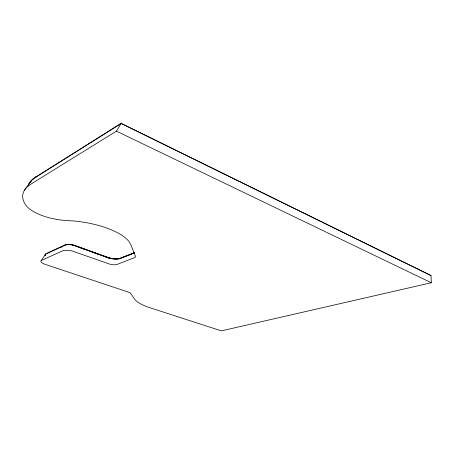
<?xml version="1.0" encoding="UTF-8"?>
<svg xmlns="http://www.w3.org/2000/svg" width="454" height="454" viewBox="0 0 454 454"><rect width="100%" height="100%" fill="white"/><g stroke="black" fill="none" stroke-linecap="round" stroke-linejoin="round"><path stroke-width="0.68" d="M121.604 123.584L431.028 275.527L431.3 282.746L221.359 330.87L149.933 307.744A42.523 13.121 5.4 0 1 134.305 298.789L130.553 293.216A5.017 1.555 6.7 0 0 129.197 292.382L43.573 263.825A9.125 3.013 8.9 0 1 41.178 260.556L45.746 254.087L65.319 245.047L67.674 244.547L70.869 244.7L73.991 245.455L108.75 257.906L112.785 258.865L118.04 258.996L134.526 252.617M118.04 258.996L118.959 258.593M118.925 258.865L119.76 258.411M119.725 258.684L120.446 258.178M114.981 259.075L118.074 258.723M111.695 258.689L74.03 245.177L69.263 244.263L65.359 244.768L45.792 253.82L45.196 254.24L45.162 255.596M112.785 258.865L111.735 258.417M113.886 259.001L115.015 258.808M108.517 257.946A8.853 3.127 7.4 0 0 109.499 258.264L73.888 245.256L70.903 244.53M41.178 260.556L63.129 250.608A9.443 3.263 8.6 0 1 72.311 251.051L109.414 264.012A5.635 1.941 7.3 0 0 117.166 264.398L134.435 257.719A5.8 2.066 6.9 0 0 135.491 256.283L130.758 244.593L129.208 241.863A52.613 19.102 8.5 0 0 74.535 221.047L63.049 220.247A35.384 14.165 9.8 0 1 25.481 204.692A66.903 27.325 8.9 0 1 27.172 186.946L30.968 184.069L116.417 131.144L121.292 123.13L121.593 123.675L431.028 275.601M65.563 245.143L66.59 244.553M44.946 255.023L45.207 255.33M28.454 185.221A63.027 26.36 9 0 1 35.77 177.134L121.292 123.13M24.493 190.164L29.544 183.03M35.77 177.134L121.241 123.505M61.148 247.18L62.408 246.596M121.332 258.008L134.253 252.906M120.367 258.468L134.492 252.895M120.599 258.559L120.685 258.264A8.853 3.127 7.4 0 1 119.97 258.502M129.696 254.966L131.637 254.206M67.867 244.388L70.381 244.479M69.292 244.655L70.858 244.808M112.819 258.598L113.92 258.729M80.517 247.918L85.182 249.592M91.85 251.976L97.848 254.127M104.516 256.516L107.848 257.707M116.417 131.144L431.3 282.746M30.265 182.514A62.675 26.219 9 0 1 31.054 181.469M119.141 258.689A8.853 3.127 7.4 0 1 108.551 257.673M28.511 184.903A63.015 26.377 9 0 1 35.826 176.805M29.958 182.803A62.663 26.23 9 0 1 31.099 181.231M32.512 179.722A62.663 26.23 9 0 1 33.942 178.49M35.009 177.696A62.663 26.23 9 0 1 36.161 176.935"/></g></svg>
